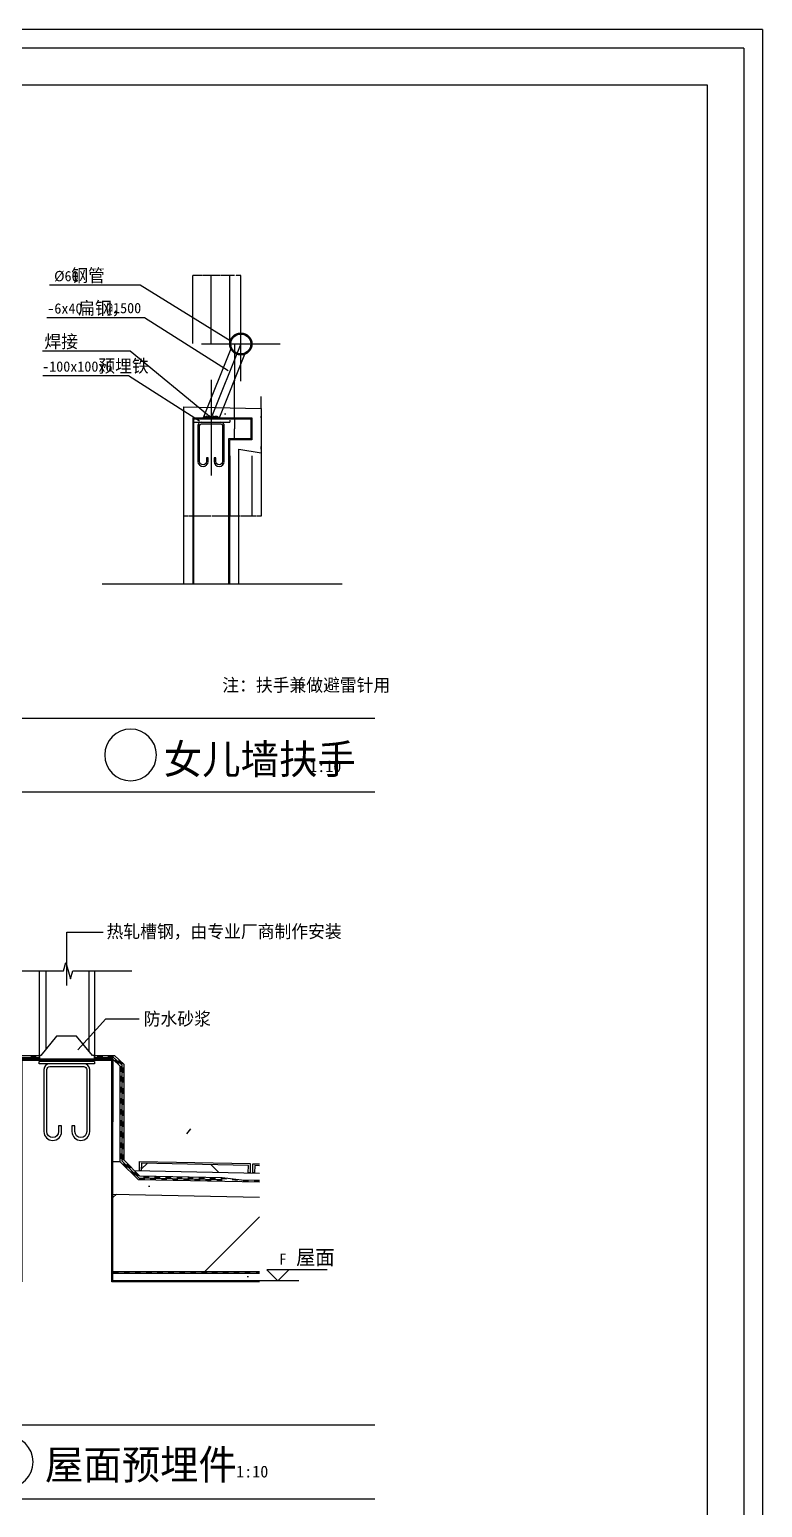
# Model space of a CAD drawing. Header units: metres. Extents: x -87750 to -79240, y 23888 to 29928.
# Drawn here: x -81225 to -79240, y 25924 to 29928 of the extents above; entities that cross this region are included whole.
import ezdxf

# ---------------------------------------------------------------- set-up
doc = ezdxf.new("R2010")
doc.units = ezdxf.units.M
for name, color, linetype in [('DOTE', 1, 'Continuous'), ('OTHER', 7, 'Continuous'), ('PLASTER', 6, 'Continuous'), ('PLINE', 9, 'Continuous'), ('PUB_DIM', 3, 'Continuous'), ('PUB_HATCH', 5, 'Continuous'), ('PUB_TEXT', 2, 'Continuous'), ('STEEL', 8, 'Continuous'), ('SURFACE', 254, 'Continuous'), ('WALL', 7, 'Continuous'), ('通用-图框C-SHET', 11, 'Continuous'), ('金属', 140, 'Continuous')]:
    doc.layers.add(name, color=color, linetype=linetype)
doc.dimstyles.get("Standard").update_dxf_attribs({"dimtxt": 2.5, "dimasz": 2.5, "dimexe": 1.25, "dimexo": 0.625, "dimtad": 1, "dimcen": 2.5, "dimazin": 3, "dimtfac": 1, "dimtmove": 0, "dimatfit": 3})
pattern_1 = [(45, (0, 0), (-785.772, 785.772), [])]

# ---------------------------------------------------------------- blocks, each defined once
blk = doc.blocks.new('ECADIA1')
at = {"layer": '通用-图框C-SHET'}
for p, q in [((856, 609.5), (5, 609.5)), ((856, 609.5), (856, 5.5)), ((851, 604.5), (10, 604.5)), ((851, 604.5), (851, 10.5))]:
    blk.add_line(p, q, dxfattribs=at)
blk.add_lwpolyline([(29, 594.5), (841, 594.5), (841, 20), (29, 20)], close=True, dxfattribs=at)
blk = doc.blocks.new('_INDEX1')
blk.add_lwpolyline([(-0.5, 0, 1), (0.5, 0, 1)], format="xyb", close=True)
blk = doc.blocks.new('_CLOSEDFILLED')
at = {"color": 0, "linetype": 'BYBLOCK'}
blk.add_solid([(-1, 0), (0, 0), (-1, 0)], dxfattribs=at)
blk = doc.blocks.new('*D33')
for p, q in [((-80999.58, 27138.28), (-80999.58, 26968.49)), ((-80999.83, 26968.49), (-81000.08, 26968.49)), ((-80999.58, 26538.28), (-80999.58, 26968.49)), ((-80999.58, 26968.49), (-80999.58, 26968.49)), ((-80999.33, 26968.49), (-80999.08, 26968.49))]:
    blk.add_line(p, q)
at = {"layer": 'Defpoints'}
for p in [(-80999.58, 27138.28), (-80999.58, 26968.49), (-80999.58, 26538.28)]:
    blk.add_point(p, dxfattribs=at)
at = {"layer": 'PUB_DIM', "xscale": 0.25, "yscale": 0.25}
blk.add_blockref('_CLOSEDFILLED', (-80999.58, 26968.49), dxfattribs=at)
at = {"layer": 'PUB_DIM', "xscale": 0.25, "yscale": 0.25, "rotation": 180}
blk.add_blockref('_CLOSEDFILLED', (-80999.58, 26968.49), dxfattribs=at)
at = {"layer": 'PUB_DIM', "insert": (-80999.58, 26969.615), "char_height": 1, "attachment_point": 5}
blk.add_mtext('<0', dxfattribs=at)
blk = doc.blocks.new('*D48')
for p, q in [((-80670.615, 29261.64), (-80683.36, 29261.64)), ((-80683.11, 29077.15), (-80683.11, 29261.64)), ((-80652.87, 29261.64), (-80665.615, 29261.64)), ((-80653.12, 29077.15), (-80653.12, 29261.64))]:
    blk.add_line(p, q)
at = {"layer": 'Defpoints'}
for p in [(-80653.12, 29261.64), (-80683.11, 29077.15), (-80653.12, 29077.15)]:
    blk.add_point(p, dxfattribs=at)
at = {"layer": 'PUB_DIM', "xscale": 0.25, "yscale": 0.25}
blk.add_blockref('_CLOSEDFILLED', (-80683.11, 29261.64), dxfattribs=at)
at = {"layer": 'PUB_DIM', "xscale": 0.25, "yscale": 0.25, "rotation": 180}
blk.add_blockref('_CLOSEDFILLED', (-80653.12, 29261.64), dxfattribs=at)
at = {"layer": 'PUB_DIM', "insert": (-80668.115, 29261.64), "char_height": 1, "attachment_point": 5}
blk.add_mtext('29,99', dxfattribs=at)
blk = doc.blocks.new('*D49')
for p, q in [((-80709.11, 29261.64), (-80733.36, 29261.64)), ((-80733.11, 29077.15), (-80733.11, 29261.64)), ((-80682.86, 29261.64), (-80707.11, 29261.64)), ((-80683.11, 29077.15), (-80683.11, 29261.64))]:
    blk.add_line(p, q)
at = {"layer": 'Defpoints'}
for p in [(-80683.11, 29261.64), (-80733.11, 29077.15), (-80683.11, 29077.15)]:
    blk.add_point(p, dxfattribs=at)
at = {"layer": 'PUB_DIM', "xscale": 0.25, "yscale": 0.25}
blk.add_blockref('_CLOSEDFILLED', (-80733.11, 29261.64), dxfattribs=at)
at = {"layer": 'PUB_DIM', "xscale": 0.25, "yscale": 0.25, "rotation": 180}
blk.add_blockref('_CLOSEDFILLED', (-80683.11, 29261.64), dxfattribs=at)
at = {"layer": 'PUB_DIM', "insert": (-80708.11, 29261.64), "char_height": 1, "attachment_point": 5}
blk.add_mtext('50', dxfattribs=at)
blk = doc.blocks.new('*D50')
for p, q in [((-80759.11, 29261.64), (-80783.36, 29261.64)), ((-80783.11, 29077.15), (-80783.11, 29261.64)), ((-80732.86, 29261.64), (-80757.11, 29261.64)), ((-80733.11, 29077.15), (-80733.11, 29261.64))]:
    blk.add_line(p, q)
at = {"layer": 'Defpoints'}
for p in [(-80733.11, 29261.64), (-80783.11, 29077.15), (-80733.11, 29077.15)]:
    blk.add_point(p, dxfattribs=at)
at = {"layer": 'PUB_DIM', "xscale": 0.25, "yscale": 0.25}
blk.add_blockref('_CLOSEDFILLED', (-80783.11, 29261.64), dxfattribs=at)
at = {"layer": 'PUB_DIM', "xscale": 0.25, "yscale": 0.25, "rotation": 180}
blk.add_blockref('_CLOSEDFILLED', (-80733.11, 29261.64), dxfattribs=at)
at = {"layer": 'PUB_DIM', "insert": (-80758.11, 29261.64), "char_height": 1, "attachment_point": 5}
blk.add_mtext('50', dxfattribs=at)
blk = doc.blocks.new('*D51')
for p, q in [((-80670.65, 29075.84), (-80670.65, 28975.84)), ((-80670.9, 28975.84), (-80671.15, 28975.84)), ((-80670.65, 28875.84), (-80670.65, 28975.84)), ((-80670.65, 28975.84), (-80670.65, 28975.84)), ((-80670.4, 28975.84), (-80670.15, 28975.84))]:
    blk.add_line(p, q)
at = {"layer": 'Defpoints'}
for p in [(-80670.65, 29075.84), (-80670.65, 28975.84), (-80670.65, 28875.84)]:
    blk.add_point(p, dxfattribs=at)
at = {"layer": 'PUB_DIM', "xscale": 0.25, "yscale": 0.25}
blk.add_blockref('_CLOSEDFILLED', (-80670.65, 28975.84), dxfattribs=at)
at = {"layer": 'PUB_DIM', "xscale": 0.25, "yscale": 0.25, "rotation": 180}
blk.add_blockref('_CLOSEDFILLED', (-80670.65, 28975.84), dxfattribs=at)
at = {"layer": 'PUB_DIM', "insert": (-80670.65, 28976.965), "char_height": 1, "attachment_point": 5}
blk.add_mtext('0', dxfattribs=at)
blk = doc.blocks.new('*D52')
for p, q in [((-80670.65, 28875.84), (-80670.65, 28845.84)), ((-80670.9, 28845.84), (-80671.15, 28845.84)), ((-80670.65, 28815.84), (-80670.65, 28845.84)), ((-80670.65, 28845.84), (-80670.65, 28845.84)), ((-80670.4, 28845.84), (-80670.15, 28845.84))]:
    blk.add_line(p, q)
at = {"layer": 'Defpoints'}
for p in [(-80670.65, 28875.84), (-80670.65, 28845.84), (-80670.65, 28815.84)]:
    blk.add_point(p, dxfattribs=at)
at = {"layer": 'PUB_DIM', "xscale": 0.25, "yscale": 0.25}
blk.add_blockref('_CLOSEDFILLED', (-80670.65, 28845.84), dxfattribs=at)
at = {"layer": 'PUB_DIM', "xscale": 0.25, "yscale": 0.25, "rotation": 180}
blk.add_blockref('_CLOSEDFILLED', (-80670.65, 28845.84), dxfattribs=at)
at = {"layer": 'PUB_DIM', "insert": (-80670.65, 28846.965), "char_height": 1, "attachment_point": 5}
blk.add_mtext('0', dxfattribs=at)
blk = doc.blocks.new('*D53')
for p, q in [((-80598.36, 28880.01), (-80598.61, 28880.01)), ((-80598.11, 28900.84), (-80598.11, 28880.01)), ((-80598.11, 28875.84), (-80598.11, 28880.01)), ((-80598.11, 28880.01), (-80598.11, 28880.01)), ((-80597.86, 28880.01), (-80597.61, 28880.01))]:
    blk.add_line(p, q)
at = {"layer": 'Defpoints'}
for p in [(-80598.11, 28900.84), (-80598.11, 28880.01), (-80598.11, 28875.84)]:
    blk.add_point(p, dxfattribs=at)
at = {"layer": 'PUB_DIM', "xscale": 0.25, "yscale": 0.25}
blk.add_blockref('_CLOSEDFILLED', (-80598.11, 28880.01), dxfattribs=at)
at = {"layer": 'PUB_DIM', "xscale": 0.25, "yscale": 0.25, "rotation": 180}
blk.add_blockref('_CLOSEDFILLED', (-80598.11, 28880.01), dxfattribs=at)
at = {"layer": 'PUB_DIM', "insert": (-80598.11, 28881.135), "char_height": 1, "attachment_point": 5}
blk.add_mtext('0', dxfattribs=at)
blk = doc.blocks.new('*D54')
for p, q in [((-80598.36, 28932.67), (-80598.61, 28932.67)), ((-80598.11, 28900.84), (-80598.11, 28932.67)), ((-80598.11, 28905.84), (-80598.11, 28932.67)), ((-80598.11, 28932.67), (-80598.11, 28932.67)), ((-80597.86, 28932.67), (-80597.61, 28932.67))]:
    blk.add_line(p, q)
at = {"layer": 'Defpoints'}
for p in [(-80598.11, 28932.67), (-80598.11, 28905.84), (-80598.11, 28900.84)]:
    blk.add_point(p, dxfattribs=at)
at = {"layer": 'PUB_DIM', "xscale": 0.25, "yscale": 0.25}
blk.add_blockref('_CLOSEDFILLED', (-80598.11, 28932.67), dxfattribs=at)
at = {"layer": 'PUB_DIM', "xscale": 0.25, "yscale": 0.25, "rotation": 180}
blk.add_blockref('_CLOSEDFILLED', (-80598.11, 28932.67), dxfattribs=at)
at = {"layer": 'PUB_DIM', "insert": (-80598.11, 28933.795), "char_height": 1, "attachment_point": 5}
blk.add_mtext('0', dxfattribs=at)
blk = doc.blocks.new('*D55')
for p, q in [((-80598.11, 28790.84), (-80598.11, 28747.34)), ((-80598.36, 28747.34), (-80598.61, 28747.34)), ((-80598.11, 28780.84), (-80598.11, 28747.34)), ((-80598.11, 28747.34), (-80598.11, 28747.34)), ((-80597.86, 28747.34), (-80597.61, 28747.34))]:
    blk.add_line(p, q)
at = {"layer": 'Defpoints'}
for p in [(-80598.11, 28790.84), (-80598.11, 28780.84), (-80598.11, 28747.34)]:
    blk.add_point(p, dxfattribs=at)
at = {"layer": 'PUB_DIM', "xscale": 0.25, "yscale": 0.25}
blk.add_blockref('_CLOSEDFILLED', (-80598.11, 28747.34), dxfattribs=at)
at = {"layer": 'PUB_DIM', "xscale": 0.25, "yscale": 0.25, "rotation": 180}
blk.add_blockref('_CLOSEDFILLED', (-80598.11, 28747.34), dxfattribs=at)
at = {"layer": 'PUB_DIM', "insert": (-80598.11, 28748.465), "char_height": 1, "attachment_point": 5}
blk.add_mtext('0', dxfattribs=at)
blk = doc.blocks.new('*D56')
for p, q in [((-80598.36, 28798.03), (-80598.61, 28798.03)), ((-80598.11, 28815.84), (-80598.11, 28798.03)), ((-80598.11, 28790.84), (-80598.11, 28798.03)), ((-80598.11, 28798.03), (-80598.11, 28798.03)), ((-80597.86, 28798.03), (-80597.61, 28798.03))]:
    blk.add_line(p, q)
at = {"layer": 'Defpoints'}
for p in [(-80598.11, 28815.84), (-80598.11, 28798.03), (-80598.11, 28790.84)]:
    blk.add_point(p, dxfattribs=at)
at = {"layer": 'PUB_DIM', "xscale": 0.25, "yscale": 0.25}
blk.add_blockref('_CLOSEDFILLED', (-80598.11, 28798.03), dxfattribs=at)
at = {"layer": 'PUB_DIM', "xscale": 0.25, "yscale": 0.25, "rotation": 180}
blk.add_blockref('_CLOSEDFILLED', (-80598.11, 28798.03), dxfattribs=at)
at = {"layer": 'PUB_DIM', "insert": (-80598.11, 28799.155), "char_height": 1, "attachment_point": 5}
blk.add_mtext('0', dxfattribs=at)
blk = doc.blocks.new('*D57')
for p, q in [((-80623.11, 28772.49), (-80623.11, 28609.03)), ((-80598.11, 28772.49), (-80598.11, 28609.03)), ((-80611.61, 28609.03), (-80623.36, 28609.03)), ((-80597.86, 28609.03), (-80609.61, 28609.03))]:
    blk.add_line(p, q)
at = {"layer": 'Defpoints'}
for p in [(-80623.11, 28772.49), (-80598.11, 28772.49), (-80598.11, 28609.03)]:
    blk.add_point(p, dxfattribs=at)
at = {"layer": 'PUB_DIM', "xscale": 0.25, "yscale": 0.25}
blk.add_blockref('_CLOSEDFILLED', (-80623.11, 28609.03), dxfattribs=at)
at = {"layer": 'PUB_DIM', "xscale": 0.25, "yscale": 0.25, "rotation": 180}
blk.add_blockref('_CLOSEDFILLED', (-80598.11, 28609.03), dxfattribs=at)
at = {"layer": 'PUB_DIM', "insert": (-80610.61, 28609.03), "char_height": 1, "attachment_point": 5}
blk.add_mtext('25', dxfattribs=at)
blk = doc.blocks.new('*D58')
for p, q in [((-80683.11, 28772.49), (-80683.11, 28609.03)), ((-80623.11, 28772.49), (-80623.11, 28609.03)), ((-80654.11, 28609.03), (-80683.36, 28609.03)), ((-80622.86, 28609.03), (-80652.11, 28609.03))]:
    blk.add_line(p, q)
at = {"layer": 'Defpoints'}
for p in [(-80683.11, 28772.49), (-80623.11, 28772.49), (-80623.11, 28609.03)]:
    blk.add_point(p, dxfattribs=at)
at = {"layer": 'PUB_DIM', "xscale": 0.25, "yscale": 0.25}
blk.add_blockref('_CLOSEDFILLED', (-80683.11, 28609.03), dxfattribs=at)
at = {"layer": 'PUB_DIM', "xscale": 0.25, "yscale": 0.25, "rotation": 180}
blk.add_blockref('_CLOSEDFILLED', (-80623.11, 28609.03), dxfattribs=at)
at = {"layer": 'PUB_DIM', "insert": (-80653.11, 28609.03), "char_height": 1, "attachment_point": 5}
blk.add_mtext('60', dxfattribs=at)
blk = doc.blocks.new('*D59')
for p, q in [((-80783.11, 28772.49), (-80783.11, 28609.03)), ((-80683.11, 28772.49), (-80683.11, 28609.03)), ((-80734.61, 28609.03), (-80783.36, 28609.03)), ((-80682.86, 28609.03), (-80731.61, 28609.03))]:
    blk.add_line(p, q)
at = {"layer": 'Defpoints'}
for p in [(-80783.11, 28772.49), (-80683.11, 28772.49), (-80683.11, 28609.03)]:
    blk.add_point(p, dxfattribs=at)
at = {"layer": 'PUB_DIM', "xscale": 0.25, "yscale": 0.25}
blk.add_blockref('_CLOSEDFILLED', (-80783.11, 28609.03), dxfattribs=at)
at = {"layer": 'PUB_DIM', "xscale": 0.25, "yscale": 0.25, "rotation": 180}
blk.add_blockref('_CLOSEDFILLED', (-80683.11, 28609.03), dxfattribs=at)
at = {"layer": 'PUB_DIM', "insert": (-80733.11, 28609.03), "char_height": 1, "attachment_point": 5}
blk.add_mtext('100', dxfattribs=at)
blk = doc.blocks.new('*D60')
for p, q in [((-80808.11, 28772.49), (-80808.11, 28609.03)), ((-80783.11, 28772.49), (-80783.11, 28609.03)), ((-80796.61, 28609.03), (-80808.36, 28609.03)), ((-80782.86, 28609.03), (-80794.61, 28609.03))]:
    blk.add_line(p, q)
at = {"layer": 'Defpoints'}
for p in [(-80808.11, 28772.49), (-80783.11, 28772.49), (-80783.11, 28609.03)]:
    blk.add_point(p, dxfattribs=at)
at = {"layer": 'PUB_DIM', "xscale": 0.25, "yscale": 0.25}
blk.add_blockref('_CLOSEDFILLED', (-80808.11, 28609.03), dxfattribs=at)
at = {"layer": 'PUB_DIM', "xscale": 0.25, "yscale": 0.25, "rotation": 180}
blk.add_blockref('_CLOSEDFILLED', (-80783.11, 28609.03), dxfattribs=at)
at = {"layer": 'PUB_DIM', "insert": (-80795.61, 28609.03), "char_height": 1, "attachment_point": 5}
blk.add_mtext('25', dxfattribs=at)

msp = doc.modelspace()

# ---------------------------------------------------------------- hatches: boundary and pattern name
at = {"layer": 'PUB_HATCH'}
h = msp.add_hatch(dxfattribs=at)
h.set_pattern_fill('AR-SAND', scale=10)
h.paths.add_polyline_path([(-80658.11, 28791.79), (-80598.11, 28782.1), (-80598.11, 28898.43), (-80713.11, 28901.42), (-80713.11, 28875.83), (-80623.11, 28875.83), (-80623.11, 28815.83), (-80683.11, 28815.83), (-80683.11, 28425.83), (-80658.11, 28425.83)])
h.paths.add_polyline_path([(-80733.11, 28877.04), (-80731.23, 28875.83), (-80713.11, 28875.83), (-80713.11, 28901.42), (-80733.11, 28901.94)])
h.paths.add_polyline_path([(-80753.11, 28902.46), (-80753.11, 28889.84), (-80733.11, 28877.04), (-80733.11, 28901.94)])
h.paths.add_polyline_path([(-80733.11, 28875.83), (-80733.11, 28877.04), (-80753.11, 28889.84), (-80753.11, 28875.83)])
h.paths.add_polyline_path([(-80753.11, 28875.83), (-80753.11, 28889.84), (-80773.67, 28902.99), (-80783.11, 28903.23), (-80783.11, 28875.83)])
h = msp.add_hatch(dxfattribs=at)
h.set_pattern_fill('AN31C', scale=350)
h.set_pattern_definition(pattern_1)
h.paths.add_polyline_path([(-80760.17, 28859.23, 0.41), (-80764.78, 28854.62), (-80764.78, 28757.85, 1), (-80746.34, 28757.85), (-80746.34, 28767.07), (-80741.74, 28767.07), (-80741.74, 28757.85, -1), (-80769.38, 28757.85), (-80769.38, 28854.62, -0.41), (-80760.17, 28863.83), (-80780.11, 28863.83), (-80780.11, 28425.83), (-80686.11, 28425.83), (-80686.11, 28818.83), (-80626.11, 28818.83), (-80626.11, 28872.83), (-80733.64, 28872.83), (-80733.64, 28863.83), (-80707.11, 28863.83, -0.41), (-80697.89, 28854.62), (-80697.89, 28757.85, -1), (-80725.54, 28757.85), (-80725.54, 28767.07), (-80720.93, 28767.07), (-80720.93, 28757.85, 1), (-80702.5, 28757.85), (-80702.5, 28854.62, 0.41), (-80707.11, 28859.23)])
h = msp.add_hatch(dxfattribs=at)
h.set_pattern_fill('AR-SAND', scale=5)
h.paths.add_polyline_path([(-81119.58, 27202.38), (-81119.58, 27161.28, 0.41), (-81109.58, 27151.28), (-81070.58, 27143.28, -0.41), (-81065.58, 27138.28), (-81064.56, 27138.28), (-81064.56, 27148.28), (-81054.56, 27148.28)])
h.paths.add_polyline_path([(-81139.58, 27151.28, 0.41), (-81129.58, 27161.28), (-81129.58, 27202.38), (-81194.6, 27148.28), (-81184.6, 27148.28), (-81184.6, 27138.28), (-81183.58, 27138.28, -0.41), (-81178.58, 27143.28)])
h = msp.add_hatch(dxfattribs=at)
h.set_pattern_fill('AN31C', scale=350)
h.set_pattern_definition(pattern_1)
h.paths.add_polyline_path([(-81246.58, 26535.28), (-81646.9, 26535.28), (-81646.9, 26435.28), (-80602.26, 26435.28), (-80602.26, 26535.28), (-81002.58, 26535.28), (-81002.58, 27097.04), (-81040.82, 27135.28), (-81208.34, 27135.28), (-81246.58, 27097.04)])
h = msp.add_hatch(dxfattribs=at)
h.set_pattern_fill('AR-SAND', scale=10)
h.paths.add_polyline_path([(-80999.58, 26860.61), (-80979.58, 26860.61), (-80930.58, 26811.61), (-80602.26, 26805.04), (-80602.26, 26765.03), (-80999.58, 26772.98)])
h = msp.add_hatch(dxfattribs=at)
h.set_pattern_fill('ANSI37', scale=100)
h.paths.add_polyline_path([(-80633.01, 26830.66), (-80632.61, 26850.66), (-80922.56, 26856.46), (-80922.96, 26836.46)])
h.paths.add_polyline_path([(-80615.32, 26850.31), (-80615.72, 26830.32), (-80602.26, 26830.05), (-80602.26, 26850.05)])
h = msp.add_hatch(dxfattribs=at)
h.set_pattern_fill('AN33C', scale=100)
h.set_pattern_definition([(45, (0, 0), (-224.5064, 224.5064), [])])
h.paths.add_polyline_path([(-80602.26, 26765.03), (-80602.26, 26563.28), (-80999.58, 26563.28), (-80999.58, 26772.98)])
h = msp.add_hatch(dxfattribs=at)
h.set_pattern_fill('AR-SAND', scale=10)
h.paths.add_polyline_path([(-80999.58, 26538.28), (-80999.58, 26558.28), (-80602.26, 26558.28), (-80602.26, 26538.28)])

# ---------------------------------------------------------------- linework, layer by layer
at = {"layer": 'DEFPOINTS'}
msp.add_line((-81028.7, 28425.83), (-80378.75, 28425.83), dxfattribs=at)
at = {"layer": 'DOTE'}
for p, q in [((-80653.12, 28975.08), (-80653.12, 29149.94)), ((-80759.24, 29075.84), (-80546.98, 29075.84)), ((-80653.11, 29075.84), (-80733.64, 28875.83)), ((-80733.64, 28978.36), (-80733.64, 28719.73))]:
    msp.add_line(p, q, dxfattribs=at)
at = {"layer": 'OTHER'}
for p, q in [((-81133.91, 27378.23), (-81126.91, 27400.23)), ((-81126.91, 27400.23), (-81114.91, 27356.23)), ((-81293.78, 27378.23), (-81133.91, 27378.23)), ((-81114.91, 27356.23), (-81107.91, 27378.23)), ((-81107.91, 27378.23), (-80948.03, 27378.23))]:
    msp.add_line(p, q, dxfattribs=at)
at = {"layer": 'PLASTER'}
for p, q in [((-80808.11, 28905.83), (-80808.11, 28425.83)), ((-80808.11, 28905.83), (-80598.11, 28900.83)), ((-80598.11, 28900.83), (-80598.11, 28780.83)), ((-80658.11, 28425.83), (-80658.11, 28790.83)), ((-80658.11, 28790.83), (-80598.11, 28780.83)), ((-80979.58, 26860.61), (-80979.58, 27119.99)), ((-80979.58, 26860.61), (-80999.58, 26860.61)), ((-80930.58, 26811.61), (-80979.58, 26860.61)), ((-80941.66, 26836.84), (-80602.26, 26830.05)), ((-80602.26, 26805.04), (-80930.58, 26811.61)), ((-80999.58, 26772.98), (-80602.26, 26765.03)), ((-80602.26, 26558.28), (-80999.58, 26558.28)), ((-80602.26, 26558.28), (-80798.96, 26558.28))]:
    msp.add_line(p, q, dxfattribs=at)
msp.add_lwpolyline([(-80633.01, 26830.66), (-80632.61, 26850.66), (-80922.56, 26856.46), (-80922.96, 26836.46), (-80927.96, 26836.56), (-80927.46, 26861.56), (-80627.52, 26855.56), (-80628.02, 26830.56)], close=True, dxfattribs=at)
msp.add_lwpolyline([(-80602.26, 26850.05), (-80615.32, 26850.31), (-80615.72, 26830.32), (-80620.72, 26830.42), (-80620.22, 26855.41), (-80602.26, 26855.05)], dxfattribs=at)
at = {"layer": 'PLINE'}
msp.add_lwpolyline([(-80602.26, 26535.28), (-81002.58, 26535.28), (-81002.58, 27135.28), (-81246.58, 27135.28), (-81246.58, 26535.28), (-81646.9, 26535.28)], dxfattribs=at)
at = {"layer": 'PUB_DIM'}
for p, q in [((-80785.48, 28881.55), (-80778.98, 28875.83)), ((-80753.75, 28879.43), (-80749.66, 28875.83)), ((-80751.56, 28881.55), (-80745.07, 28875.83)), ((-80746.97, 28881.55), (-80740.47, 28875.83)), ((-80742.37, 28881.55), (-80735.87, 28875.83)), ((-80737.77, 28881.55), (-80731.28, 28875.83)), ((-80733.18, 28881.55), (-80726.68, 28875.83)), ((-80727.76, 28881.55), (-80721.27, 28875.83)), ((-80723.17, 28881.55), (-80716.67, 28875.83)), ((-80718.57, 28881.55), (-80712.08, 28875.83)), ((-80799.31, 26936.29), (-80788.62, 26949.78)), ((-80522.86, 26568.28), (-80582.86, 26568.28)), ((-80582.86, 26568.28), (-80552.86, 26538.28)), ((-80552.86, 26538.28), (-80522.86, 26568.28)), ((-80418.86, 26568.28), (-80522.86, 26568.28)), ((-80496.34, 26538.28), (-80609.39, 26538.28))]:
    msp.add_line(p, q, dxfattribs=at)
at = {"layer": 'PUB_HATCH'}
msp.add_line((-80927.96, 26836.56), (-80927.46, 26861.56), dxfattribs=at)
at = {"layer": 'PUB_TEXT'}
for p, q in [((-80926.24, 29235.38), (-81171.51, 29235.38)), ((-80681.84, 29084.49), (-80926.24, 29235.38)), ((-80914.44, 29146.83), (-81178.85, 29146.83)), ((-80687.73, 29003.05), (-80914.44, 29146.83)), ((-80952.5, 29056.45), (-81190.64, 29056.45)), ((-80733.64, 28875.83), (-80952.5, 29056.45)), ((-80957.82, 28989.98), (-81189.37, 28989.98)), ((-80765.14, 28866.71), (-80957.82, 28989.98))]:
    msp.add_line(p, q, dxfattribs=at)
for points in [[(-81124.58, 27338.28), (-81124.58, 27482.99), (-81025.76, 27482.99)], [(-81094.91, 27164.09), (-81018.68, 27247.95), (-80928.5, 27247.95)]]:
    msp.add_lwpolyline(points, dxfattribs=at)
at = {"layer": 'STEEL'}
for p, q in [((-80680.02, 29062.56), (-80755.2, 28875.83)), ((-80642.91, 29047.62), (-80713.08, 28873.33)), ((-80783.11, 28869.83), (-80783.11, 28863.83)), ((-80683.11, 28869.83), (-80683.11, 28863.83)), ((-80783.11, 28863.83), (-80683.11, 28863.83)), ((-81049.58, 27132.28), (-81199.58, 27132.28))]:
    msp.add_line(p, q, dxfattribs=at)
for points in [[(-80760.17, 28863.83, 0.41), (-80769.38, 28854.62), (-80769.38, 28757.85, 1), (-80741.74, 28757.85), (-80741.74, 28767.07), (-80746.34, 28767.07), (-80746.34, 28757.85, -1), (-80764.78, 28757.85), (-80764.78, 28854.62, -0.41), (-80760.17, 28859.23), (-80707.11, 28859.23, -0.41), (-80702.5, 28854.62), (-80702.5, 28757.85, -1), (-80720.93, 28757.85), (-80720.93, 28767.07), (-80725.54, 28767.07), (-80725.54, 28757.85, 1), (-80697.89, 28757.85), (-80697.89, 28854.62, 0.41), (-80707.11, 28863.83)], [(-81170.64, 27126.28, 0.41), (-81186.64, 27110.28), (-81186.64, 26942.28, 1), (-81138.64, 26942.28), (-81138.64, 26958.28), (-81146.64, 26958.28), (-81146.64, 26942.28, -1), (-81178.64, 26942.28), (-81178.64, 27110.28, -0.41), (-81170.64, 27118.28), (-81078.52, 27118.28, -0.41), (-81070.52, 27110.28), (-81070.52, 26942.28, -1), (-81102.52, 26942.28), (-81102.52, 26958.28), (-81110.52, 26958.28), (-81110.52, 26942.28, 1), (-81062.52, 26942.28), (-81062.52, 27110.28, 0.41), (-81078.52, 27126.28)]]:
    msp.add_lwpolyline(points, format="xyb", dxfattribs=at)
msp.add_lwpolyline([(-81049.58, 27132.28), (-81049.58, 27126.28), (-81199.58, 27126.28), (-81199.58, 27132.28)], dxfattribs=at)
at = {"layer": 'SURFACE'}
for p, q in [((-81253.46, 27148.28), (-81198.94, 27148.28)), ((-81251.52, 27143.28), (-81198.94, 27143.28)), ((-81049.07, 27148.28), (-80995.7, 27148.28)), ((-81049.07, 27143.28), (-80997.64, 27143.28)), ((-80997.64, 27143.28), (-80974.58, 27122.2)), ((-80995.7, 27148.28), (-80969.58, 27124.4)), ((-80974.58, 26862.68), (-80974.58, 27122.2)), ((-80969.58, 26864.75), (-80969.58, 27124.4)), ((-80928.47, 26816.57), (-80974.58, 26862.68)), ((-80926.35, 26821.53), (-80969.58, 26864.75)), ((-80703.66, 26812.07), (-80928.47, 26816.57)), ((-80703.32, 26817.07), (-80926.35, 26821.53)), ((-80651.01, 26811.02), (-80703.32, 26817.07)), ((-80602.16, 26810.04), (-80651.01, 26811.02))]:
    msp.add_line(p, q, dxfattribs=at)
for points in [[(-80780.11, 28425.83), (-80780.11, 28872.83), (-80626.11, 28872.83), (-80626.11, 28818.83), (-80686.11, 28818.83), (-80686.11, 28425.83)], [(-81207.3, 27145.83), (-81222.3, 27145.83)], [(-81198.94, 27138.28), (-81198.94, 27148.28)], [(-81049.07, 27138.28), (-81049.07, 27148.28)], [(-81041.86, 27145.83), (-81026.86, 27145.83)], [(-81012.95, 27145.83), (-80997.95, 27145.83)], [(-81198.99, 27140.73), (-81214.65, 27140.73)], [(-81049.02, 27140.73), (-81034.51, 27140.73)], [(-81020.6, 27140.73), (-81005.6, 27140.73)], [(-80983.49, 27127), (-80994.5, 27137.19)], [(-80973.79, 27124.89), (-80984.79, 27135.08)], [(-80977.08, 27104.43), (-80977.08, 27119.43)], [(-80972.08, 27101.15), (-80972.08, 27116.15)], [(-80977.08, 27078.22), (-80977.08, 27093.22)], [(-80977.08, 27048.22), (-80977.08, 27063.22)], [(-80972.08, 27074.94), (-80972.08, 27089.94)], [(-80977.08, 27018.22), (-80977.08, 27033.22)], [(-80972.08, 27044.94), (-80972.08, 27059.94)], [(-80972.08, 27014.94), (-80972.08, 27029.94)], [(-80977.08, 26988.22), (-80977.08, 27003.22)], [(-80972.08, 26984.94), (-80972.08, 26999.94)], [(-80977.08, 26958.22), (-80977.08, 26973.22)], [(-80977.08, 26928.22), (-80977.08, 26943.22)], [(-80972.08, 26954.94), (-80972.08, 26969.94)], [(-80977.08, 26898.22), (-80977.08, 26913.22)], [(-80972.08, 26924.94), (-80972.08, 26939.94)], [(-80972.08, 26894.94), (-80972.08, 26909.94)], [(-80977.08, 26868.22), (-80977.08, 26883.22)], [(-80972.08, 26864.94), (-80972.08, 26879.94)], [(-80960.52, 26845.08), (-80971.12, 26855.69)], [(-80951.73, 26843.37), (-80962.34, 26853.98)], [(-80939.3, 26823.87), (-80949.91, 26834.47)], [(-80930.52, 26822.16), (-80941.13, 26832.76)], [(-80913.36, 26813.76), (-80928.35, 26814.06)], [(-80901.81, 26818.53), (-80916.81, 26818.83)], [(-80883.36, 26813.16), (-80898.36, 26813.46)], [(-80871.82, 26817.93), (-80886.82, 26818.23)], [(-80853.37, 26812.56), (-80868.36, 26812.86)], [(-80841.83, 26817.34), (-80856.82, 26817.64)], [(-80823.37, 26811.97), (-80838.37, 26812.26)], [(-80811.83, 26816.74), (-80826.83, 26817.04)], [(-80793.38, 26811.37), (-80808.38, 26811.67)], [(-80781.84, 26816.14), (-80796.84, 26816.44)], [(-80763.39, 26810.77), (-80778.38, 26811.07)], [(-80751.84, 26815.54), (-80766.84, 26815.84)], [(-80733.39, 26810.17), (-80748.39, 26810.47)], [(-80721.85, 26814.94), (-80736.85, 26815.24)], [(-80703.4, 26809.57), (-80718.39, 26809.87)], [(-80691.93, 26813.23), (-80703.49, 26814.57), (-80706.85, 26814.64)], [(-80662.13, 26809.79), (-80677.03, 26811.51)], [(-80632.21, 26808.14), (-80647.2, 26808.44)], [(-80602.21, 26807.54), (-80617.21, 26807.84)], [(-80999.58, 26563.28), (-80602.26, 26563.28)], [(-80999.58, 26560.78), (-80984.58, 26560.78)], [(-80969.58, 26560.78), (-80954.58, 26560.78)], [(-80939.58, 26560.78), (-80924.58, 26560.78)], [(-80909.58, 26560.78), (-80894.58, 26560.78)], [(-80879.58, 26560.78), (-80864.58, 26560.78)], [(-80849.58, 26560.78), (-80834.58, 26560.78)], [(-80819.58, 26560.78), (-80804.58, 26560.78)], [(-80789.58, 26560.78), (-80774.58, 26560.78)], [(-80759.58, 26560.78), (-80744.58, 26560.78)], [(-80731.51, 26560.78), (-80716.51, 26560.78)], [(-80701.51, 26560.78), (-80686.51, 26560.78)], [(-80672.43, 26560.78), (-80657.43, 26560.78)], [(-80642.43, 26560.78), (-80627.43, 26560.78)], [(-80611.39, 26560.78), (-80602.26, 26560.78)]]:
    msp.add_lwpolyline(points, dxfattribs=at)
msp.add_lwpolyline([(-81198.94, 27148.28), (-81198.94, 27138.28), (-81049.07, 27138.28), (-81049.07, 27148.28), (-81054.56, 27148.28), (-81098.25, 27200.95), (-81152.04, 27200.95), (-81194.6, 27148.28)], close=True, dxfattribs=at)
at = {"layer": 'WALL'}
for p, q in [((-80783.11, 28875.83), (-80783.11, 28425.83)), ((-80783.11, 28875.83), (-80623.11, 28875.83)), ((-80623.11, 28875.83), (-80623.11, 28815.83)), ((-80623.11, 28815.83), (-80683.11, 28815.83)), ((-80683.11, 28425.83), (-80683.11, 28815.83)), ((-80999.58, 27138.28), (-80979.58, 27119.99))]:
    msp.add_line(p, q, dxfattribs=at)
msp.add_lwpolyline([(-80602.26, 26538.28), (-80999.58, 26538.28), (-80999.58, 27138.28), (-81249.58, 27138.28), (-81249.58, 26538.28), (-81646.9, 26538.28)], dxfattribs=at)
for radius in [30, 27]:
    msp.add_circle((-80653.11, 29075.84), radius, dxfattribs=at)
at = {"layer": '通用-图框C-SHET'}
for p, q in [((-87510.12, 28062.58), (-80290.12, 28062.58)), ((-87510.12, 27862.58), (-80290.12, 27862.58)), ((-87510.12, 26147.58), (-80290.12, 26147.58)), ((-87510.12, 25947.58), (-80290.12, 25947.58))]:
    msp.add_line(p, q, dxfattribs=at)
at = {"layer": '金属'}
for p, q in [((-81199.07, 27378.23), (-81199.07, 27138.28)), ((-81181.31, 27378.23), (-81181.31, 27164.73)), ((-81065.25, 27378.23), (-81065.25, 27161.17)), ((-81049.07, 27378.23), (-81049.07, 27138.28)), ((-81199.07, 27138.28), (-81050.09, 27138.28))]:
    msp.add_line(p, q, dxfattribs=at)

# ---------------------------------------------------------------- block references
at = {"layer": 'PUB_TEXT', "xscale": 140, "yscale": 140, "zscale": 140}
for p in [(-80951.85, 27962.58), (-81285.97, 26047.58)]:
    msp.add_blockref('_INDEX1', p, dxfattribs=at)
at = {"layer": '通用-图框C-SHET', "xscale": 10, "yscale": 10, "zscale": 10}
msp.add_blockref('ECADIA1', (-87800.12, 23832.58), dxfattribs=at)

# ---------------------------------------------------------------- texts
at = {"layer": 'PUB_DIM'}
msp.add_text('F', height=30, dxfattribs=at).set_placement((-80549.66, 26581.86))
at = {"layer": 'PUB_TEXT'}
for s, height, p in [('%%c60', 28, (-81158.88, 29245.77)), ('钢管', 35, (-81112.35, 29244.13)), ('-6x40', 28, (-81177.32, 29158.19)), ('扁钢，', 35, (-81093.83, 29155.58)), ('@1500', 28, (-81018.24, 29159.2)), ('焊接', 35, (-81185.04, 29065.2)), ('-100x100x6', 28, (-81191.28, 29000.91)), ('预埋铁', 35, (-81039.17, 28998.73)), ('注：扶手兼做避雷针用', 35, (-80703.29, 28134.38)), ('女儿墙扶手', 80, (-80861.81, 27911.04)), ('1:10', 32, (-80467.95, 27916.25)), ('热轧槽钢，由专业厂商制作安装', 35, (-81016.92, 27467.09)), ('防水砂浆', 35, (-80916.13, 27230.28)), ('屋面', 40, (-80503.22, 26581.8)), ('屋面预埋件', 80, (-81183.59, 26000.18)), ('1:10', 32, (-80665.76, 26005.39))]:
    msp.add_text(s, height=height, dxfattribs=at).set_placement(p)

# ---------------------------------------------------------------- dimensions: what is measured, and where the dimension line sits
at = {"layer": 'PUB_DIM'}
for base, p1, p2, picture, middle in [((-80733.11, 29261.64), (-80733.11, 29077.15), (-80783.11, 29077.15), '*D50', (-80758.11, 29261.64)), ((-80683.11, 29261.64), (-80683.11, 29077.15), (-80733.11, 29077.15), '*D49', (-80708.11, 29261.64)), ((-80653.12, 29261.64), (-80653.12, 29077.15), (-80683.11, 29077.15), '*D48', (-80668.115, 29261.64)), ((-80670.65, 28975.84), (-80670.65, 28875.84), (-80670.65, 29075.84), '*D51', (-80670.65, 28976.965)), ((-80598.11, 28932.67), (-80598.11, 28900.84), (-80598.11, 28905.84), '*D54', (-80598.11, 28933.795)), ((-80670.65, 28845.84), (-80670.65, 28815.84), (-80670.65, 28875.84), '*D52', (-80670.65, 28846.965)), ((-80598.11, 28880.01), (-80598.11, 28875.84), (-80598.11, 28900.84), '*D53', (-80598.11, 28881.135)), ((-80598.11, 28798.03), (-80598.11, 28790.84), (-80598.11, 28815.84), '*D56', (-80598.11, 28799.155)), ((-80598.11, 28747.34), (-80598.11, 28780.84), (-80598.11, 28790.84), '*D55', (-80598.11, 28748.465)), ((-80783.11, 28609.03), (-80783.11, 28772.49), (-80808.11, 28772.49), '*D60', (-80795.61, 28609.03)), ((-80683.11, 28609.03), (-80683.11, 28772.49), (-80783.11, 28772.49), '*D59', (-80733.11, 28609.03)), ((-80623.11, 28609.03), (-80623.11, 28772.49), (-80683.11, 28772.49), '*D58', (-80653.11, 28609.03)), ((-80598.11, 28609.03), (-80598.11, 28772.49), (-80623.11, 28772.49), '*D57', (-80610.61, 28609.03))]:
    dim = msp.add_linear_dim(base=base, p1=p1, p2=p2, dimstyle='Standard', dxfattribs=at)
    dim.commit()
    dim.dimension.update_dxf_attribs({"geometry": picture, "text_midpoint": middle})
dim = msp.add_linear_dim(base=(-80999.58, 26968.49), p1=(-80999.58, 26538.28), p2=(-80999.58, 27138.28), text='<<>', dimstyle='Standard', dxfattribs=at)
dim.commit()
dim.dimension.update_dxf_attribs({"geometry": '*D33', "text_midpoint": (-80999.58, 26969.615)})

doc.saveas('drawing.dxf')
